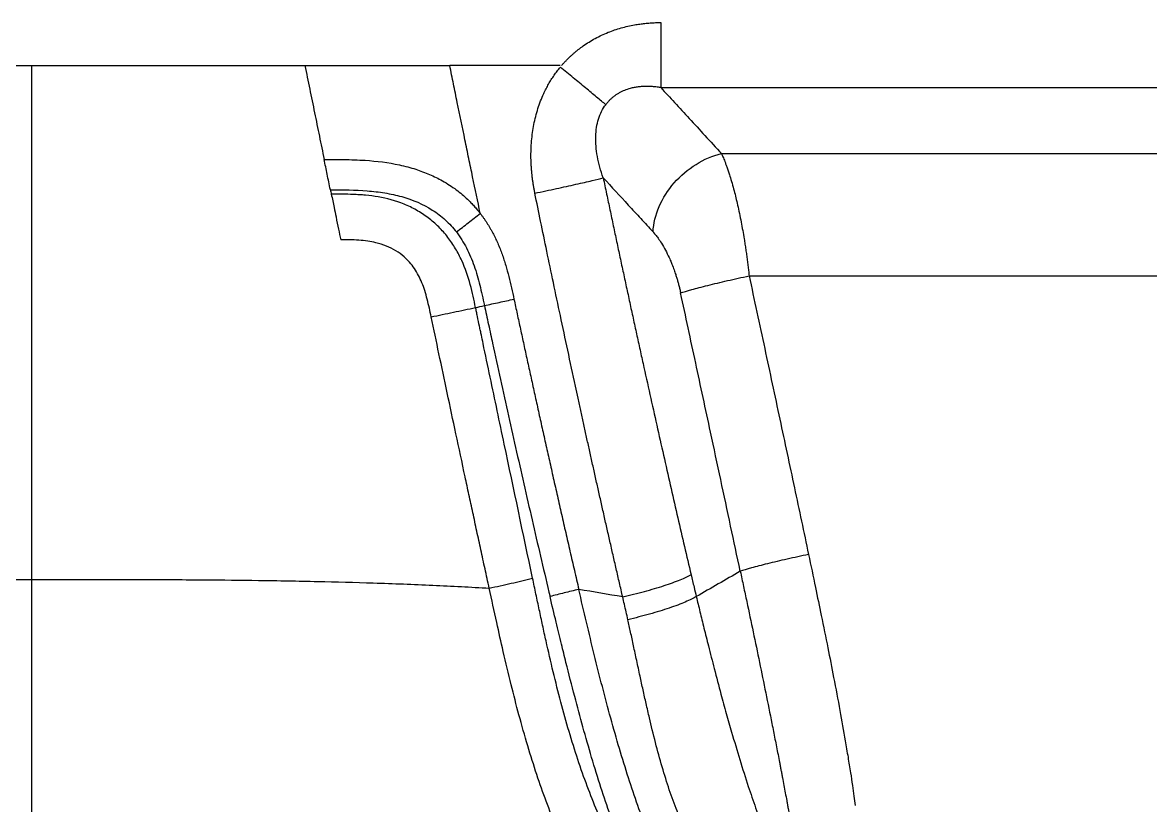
# Model space of a CAD drawing. Extents: x 0 to 84, y -21 to 126.
# Drawn here: x 43.5 to 50.96, y 70.31 to 75.48 of the extents above; entities that cross this region are included whole.
import ezdxf

# ---------------------------------------------------------------- set-up
doc = ezdxf.new("R2010")
doc.units = 0
doc.header["$MEASUREMENT"] = 0
doc.layers.add('1', color=4, linetype='Continuous')

# ---------------------------------------------------------------- blocks, each defined once
blk = doc.blocks.new('PRODIGY')
at = {"layer": '1', "color": 3, "linetype": 'Continuous', "lineweight": 25}
for p, q in [((41.7543, 75.195), (43.5626, 75.195)), ((43.5626, 75.195), (45.3709, 75.195)), ((45.3709, 75.195), (46.3282, 75.195)), ((47.0575, 75.195), (46.3282, 75.195)), ((47.7234, 75.0497), (77.8486, 75.0497)), ((48.1245, 74.6137), (69.8694, 74.6137)), ((48.307, 73.8064), (68.739, 73.8064))]:
    blk.add_line(p, q, dxfattribs=at)
for points, knots in [([(47.0673, 75.195), (47.0711, 75.1994), (47.0788, 75.2083), (47.0907, 75.2213), (47.1028, 75.234), (47.1152, 75.2464), (47.1279, 75.2585), (47.1409, 75.2703), (47.1541, 75.2818), (47.1676, 75.293), (47.1814, 75.304), (47.1954, 75.3146), (47.2304, 75.3399), (47.2892, 75.3765), (47.3738, 75.416), (47.4613, 75.4458), (47.5316, 75.4618), (47.5844, 75.4702), (47.6186, 75.4744), (47.6532, 75.4773), (47.6882, 75.4792), (47.7116, 75.4794), (47.7234, 75.4795)], [0, 0, 0, 0, 0.023886, 0.047719, 0.071511, 0.095274, 0.11902, 0.142762, 0.166511, 0.19028, 0.214082, 0.237927, 0.261829, 0.389695, 0.518531, 0.640438, 0.764662, 0.811056, 0.857728, 0.904737, 0.952142, 1, 1, 1, 1]), ([(47.7234, 75.4795), (47.7234, 75.4352), (47.7234, 75.3902), (47.7234, 75.3035), (47.7234, 75.2619), (47.7234, 75.1862), (47.7234, 75.1521), (47.7234, 75.0937), (47.7234, 75.0693), (47.7234, 75.0497)], [0, 0, 0, 0, 0.25, 0.25, 0.5, 0.5, 0.75, 0.75, 1, 1, 1, 1]), ([(45.3709, 75.195), (45.3813, 75.1439), (45.3918, 75.0925), (45.4131, 74.9885), (45.4239, 74.936), (45.4453, 74.8315), (45.4559, 74.7798), (45.4769, 74.6773), (45.4874, 74.6263), (45.4979, 74.5751)], [0, 0, 0, 0, 0.25, 0.25, 0.5, 0.5, 0.75, 0.75, 1, 1, 1, 1]), ([(46.5301, 74.2183), (46.5132, 74.2988), (46.4964, 74.3793), (46.4712, 74.5003), (46.4627, 74.5408), (46.4458, 74.6222), (46.4373, 74.6632), (46.4119, 74.7866), (46.3948, 74.8695), (46.3696, 74.9925), (46.3612, 75.0333), (46.3446, 75.1144), (46.3364, 75.1547), (46.3282, 75.195)], [0, 0, 0, 0, 0.25, 0.25, 0.375, 0.375, 0.5, 0.5, 0.75, 0.75, 0.875, 0.875, 1, 1, 1, 1]), ([(46.891, 74.3525), (46.8894, 74.3603), (46.8863, 74.3759), (46.8822, 74.3992), (46.8785, 74.4226), (46.8753, 74.4459), (46.8725, 74.4691), (46.8702, 74.4923), (46.8683, 74.5154), (46.8668, 74.5385), (46.8658, 74.5614), (46.8645, 74.6146), (46.8672, 74.697), (46.8824, 74.8068), (46.9092, 74.9117), (46.9392, 74.9893), (46.9649, 75.0421), (46.9815, 75.0729), (46.9992, 75.1026), (47.0181, 75.1313), (47.038, 75.1591), (47.0523, 75.1768), (47.0594, 75.1857)], [0, 0, 0, 0, 0.027141, 0.054149, 0.081029, 0.107783, 0.134417, 0.160933, 0.187336, 0.213629, 0.239816, 0.265902, 0.395207, 0.520646, 0.643571, 0.764032, 0.80419, 0.8439, 0.883248, 0.922322, 0.96121, 1, 1, 1, 1]), ([(47.3596, 74.9371), (47.3417, 74.952), (47.3212, 74.9689), (47.2762, 75.0061), (47.2518, 75.0264), (47.2, 75.0692), (47.1728, 75.0918), (47.1168, 75.1382), (47.0881, 75.1619), (47.0594, 75.1857)], [0, 0, 0, 0, 0.25, 0.25, 0.5, 0.5, 0.75, 0.75, 1, 1, 1, 1]), ([(47.7234, 75.0497), (47.718, 75.0506), (47.7073, 75.0523), (47.6913, 75.0543), (47.6756, 75.0558), (47.6601, 75.0569), (47.645, 75.0576), (47.63, 75.0578), (47.6154, 75.0576), (47.6011, 75.057), (47.587, 75.0559), (47.5732, 75.0544), (47.5598, 75.0524), (47.5467, 75.0501), (47.5338, 75.0474), (47.5124, 75.042), (47.4832, 75.0323), (47.4532, 75.018), (47.4307, 75.0043), (47.4146, 74.9929), (47.3993, 74.9805), (47.3851, 74.967), (47.3717, 74.9526), (47.3637, 74.9423), (47.3596, 74.9371)], [0, 0, 0, 0, 0.041789, 0.082722, 0.122812, 0.162077, 0.20053, 0.238191, 0.275076, 0.311206, 0.346601, 0.381282, 0.415274, 0.4486, 0.481287, 0.513362, 0.613496, 0.709832, 0.758793, 0.80726, 0.855423, 0.903472, 0.9516, 1, 1, 1, 1]), ([(47.7234, 75.0497), (47.7537, 75.0169), (47.8165, 74.9491), (47.9136, 74.8436), (48.017, 74.7311), (48.088, 74.6536), (48.1245, 74.6137)], [0, 0, 0, 0, 0.225565, 0.467419, 0.725564, 1, 1, 1, 1]), ([(47.3427, 74.4535), (47.3255, 74.5017), (47.3124, 74.5493), (47.2958, 74.641), (47.2922, 74.6852), (47.2947, 74.7682), (47.3009, 74.807), (47.323, 74.8775), (47.3389, 74.9093), (47.3596, 74.9371)], [0, 0, 0, 0, 0.25, 0.25, 0.5, 0.5, 0.75, 0.75, 1, 1, 1, 1]), ([(45.4979, 74.5751), (45.5415, 74.5752), (45.632, 74.5753), (45.7989, 74.5701), (45.9587, 74.5506), (46.0995, 74.5132), (46.1945, 74.4779), (46.2687, 74.4413), (46.3273, 74.4058), (46.3705, 74.3757), (46.41, 74.3444), (46.4419, 74.3158), (46.4683, 74.2898), (46.4899, 74.2667), (46.5106, 74.243), (46.5236, 74.2265), (46.5301, 74.2183)], [0, 0, 0, 0, 0.114902, 0.238965, 0.440635, 0.538036, 0.623102, 0.707705, 0.755924, 0.803871, 0.846606, 0.888926, 0.916849, 0.944624, 0.97232, 1, 1, 1, 1]), ([(45.5392, 74.3752), (45.5322, 74.4092), (45.5184, 74.4758), (45.5047, 74.5425), (45.4979, 74.5751)], [0, 0, 0, 0, 0.510615, 1, 1, 1, 1]), ([(47.6722, 74.096), (47.6749, 74.1512), (47.6886, 74.2085), (47.7364, 74.3192), (47.7703, 74.3726), (47.8535, 74.4678), (47.9028, 74.5096), (48.0095, 74.5757), (48.067, 74.6), (48.1245, 74.6137)], [0, 0, 0, 0, 0.25, 0.25, 0.5, 0.5, 0.75, 0.75, 1, 1, 1, 1]), ([(48.1245, 74.6137), (48.126, 74.6104), (48.1292, 74.6033), (48.1344, 74.5914), (48.1403, 74.5772), (48.1469, 74.5607), (48.1542, 74.5415), (48.1622, 74.5192), (48.1709, 74.4937), (48.1867, 74.4452), (48.2072, 74.3736), (48.2322, 74.2713), (48.2544, 74.1649), (48.2701, 74.0764), (48.2798, 74.0151), (48.2851, 73.9799), (48.2901, 73.9448), (48.2948, 73.9098), (48.2991, 73.8751), (48.3032, 73.8406), (48.3058, 73.8177), (48.307, 73.8064)], [0, 0, 0, 0, 0.01966, 0.042471, 0.068505, 0.09784, 0.130561, 0.166755, 0.206512, 0.24992, 0.383789, 0.499583, 0.629551, 0.74944, 0.786557, 0.823267, 0.859549, 0.895381, 0.930745, 0.965623, 1, 1, 1, 1]), ([(46.891, 74.3525), (46.9389, 74.3625), (46.9869, 74.3726), (47.0787, 74.3924), (47.1225, 74.402), (47.2023, 74.4198), (47.2383, 74.4281), (47.2992, 74.4425), (47.3242, 74.4487), (47.3427, 74.4535)], [0, 0, 0, 0, 0.25, 0.25, 0.5, 0.5, 0.75, 0.75, 1, 1, 1, 1]), ([(47.3427, 74.4535), (47.3501, 74.418), (47.3649, 74.3472), (47.3872, 74.2416), (47.4093, 74.1369), (47.4314, 74.0328), (47.4535, 73.929), (47.4758, 73.8251), (47.4982, 73.7212), (47.5207, 73.6172), (47.5433, 73.5131), (47.566, 73.409), (47.5889, 73.3047), (47.6192, 73.1671), (47.6569, 72.9971), (47.702, 72.7958), (47.7468, 72.5973), (47.7914, 72.4017), (47.8357, 72.2091), (47.8797, 72.0193), (47.9091, 71.8939), (47.9237, 71.8316)], [0, 0, 0, 0, 0.040487, 0.080572, 0.120255, 0.159688, 0.199115, 0.238583, 0.278094, 0.31765, 0.35725, 0.396896, 0.436587, 0.476324, 0.554193, 0.631046, 0.706881, 0.781696, 0.855489, 0.928257, 1, 1, 1, 1]), ([(47.3427, 74.4535), (47.398, 74.3938), (47.4533, 74.334), (47.5223, 74.2592), (47.536, 74.2442), (47.5636, 74.2143), (47.5774, 74.1993), (47.6045, 74.1698), (47.6178, 74.1553), (47.6448, 74.1259), (47.6584, 74.111), (47.6722, 74.096)], [0, 0, 0, 0, 0.5, 0.5, 0.625, 0.625, 0.75, 0.75, 0.875, 0.875, 1, 1, 1, 1]), ([(45.5392, 74.3752), (45.6227, 74.3751), (45.7038, 74.3743), (45.822, 74.3648), (45.8608, 74.3603), (45.937, 74.3477), (45.9744, 74.3396), (46.0836, 74.3089), (46.1521, 74.2798), (46.2436, 74.2214), (46.2723, 74.1996), (46.3254, 74.1512), (46.3498, 74.1246), (46.3719, 74.096)], [0, 0, 0, 0, 0.25, 0.25, 0.375, 0.375, 0.5, 0.5, 0.75, 0.75, 0.875, 0.875, 1, 1, 1, 1]), ([(45.5454, 74.3452), (45.5514, 74.3161), (45.5618, 74.2661), (45.5721, 74.2161), (45.5764, 74.1952)], [0, 0, 0, 0, 0.581811, 1, 1, 1, 1]), ([(46.4989, 73.597), (46.4889, 73.6448), (46.4781, 73.696), (46.4494, 73.8007), (46.4314, 73.8544), (46.3952, 73.9337), (46.3817, 73.96), (46.3512, 74.0114), (46.3343, 74.0365), (46.2971, 74.0847), (46.2769, 74.1078), (46.2333, 74.1511), (46.2099, 74.1714), (46.1608, 74.2085), (46.135, 74.2253), (46.0816, 74.2553), (46.0541, 74.2685), (45.9703, 74.3026), (45.9126, 74.3179), (45.8274, 74.3327), (45.7993, 74.3362), (45.7578, 74.34), (45.744, 74.3411), (45.7171, 74.3427), (45.704, 74.3433), (45.6658, 74.3447), (45.6418, 74.345), (45.6059, 74.3451), (45.594, 74.3452), (45.5698, 74.3452), (45.5576, 74.3452), (45.5454, 74.3452)], [0, 0, 0, 0, 0.125, 0.125, 0.25, 0.25, 0.3125, 0.3125, 0.375, 0.375, 0.4375, 0.4375, 0.5, 0.5, 0.5625, 0.5625, 0.625, 0.625, 0.75, 0.75, 0.8125, 0.8125, 0.84375, 0.84375, 0.875, 0.875, 0.9375, 0.9375, 0.96875, 0.96875, 1, 1, 1, 1]), ([(47.4717, 71.6846), (47.4645, 71.7157), (47.4501, 71.7777), (47.4288, 71.8702), (47.4077, 71.962), (47.3869, 72.053), (47.3664, 72.1431), (47.3462, 72.2325), (47.3263, 72.321), (47.3066, 72.4087), (47.2872, 72.4955), (47.2681, 72.5814), (47.2492, 72.6664), (47.2307, 72.7505), (47.2124, 72.8337), (47.1944, 72.916), (47.1767, 72.9973), (47.1478, 73.1303), (47.1086, 73.3122), (47.06, 73.5401), (47.014, 73.758), (46.9706, 73.9657), (46.9299, 74.1627), (46.9037, 74.2905), (46.891, 74.3525)], [0, 0, 0, 0, 0.03525, 0.070186, 0.104804, 0.139101, 0.173071, 0.20671, 0.240014, 0.27298, 0.305602, 0.337877, 0.369799, 0.401366, 0.432571, 0.463412, 0.493883, 0.523981, 0.612882, 0.698113, 0.779556, 0.857096, 0.930616, 1, 1, 1, 1]), ([(45.5764, 74.1952), (45.582, 74.1682), (45.5924, 74.1182), (45.6028, 74.0683), (45.6076, 74.0452)], [0, 0, 0, 0, 0.5396092, 1, 1, 1, 1]), ([(46.3719, 74.096), (46.3983, 74.1164), (46.4247, 74.1368), (46.4774, 74.1775), (46.5038, 74.1979), (46.5301, 74.2183)], [0, 0, 0, 0, 0.5, 0.5, 1, 1, 1, 1]), ([(46.5301, 74.2183), (46.5339, 74.2133), (46.5415, 74.2033), (46.5525, 74.188), (46.5633, 74.1724), (46.5738, 74.1564), (46.584, 74.1401), (46.5939, 74.1235), (46.6036, 74.1065), (46.6217, 74.073), (46.6467, 74.0209), (46.6701, 73.9615), (46.6869, 73.9124), (46.7022, 73.8635), (46.7191, 73.8014), (46.7366, 73.7267), (46.7474, 73.6768), (46.7528, 73.6519)], [0, 0, 0, 0, 0.030528, 0.06122, 0.092096, 0.123174, 0.154475, 0.186016, 0.217818, 0.249899, 0.371736, 0.499808, 0.561372, 0.625228, 0.750406, 0.875411, 1, 1, 1, 1]), ([(46.2057, 73.5352), (46.2016, 73.5544), (46.1935, 73.5932), (46.1798, 73.6515), (46.1639, 73.7074), (46.139, 73.7769), (46.1065, 73.8409), (46.0638, 73.8968), (46.0237, 73.9373), (45.9729, 73.9745), (45.9098, 74.0054), (45.8466, 74.0248), (45.7849, 74.0361), (45.7272, 74.0422), (45.6784, 74.0444), (45.6387, 74.0451), (45.6186, 74.0452), (45.6076, 74.0452)], [0, 0, 0, 0, 0.066278, 0.134088, 0.202258, 0.262584, 0.383559, 0.442555, 0.49973, 0.575791, 0.653872, 0.73623, 0.797988, 0.865718, 0.93217, 0.962879, 1, 1, 1, 1]), ([(46.3719, 74.096), (46.3971, 74.0634), (46.4194, 74.0281), (46.4583, 73.953), (46.4749, 73.9133), (46.4966, 73.8513), (46.5033, 73.8303), (46.5157, 73.7879), (46.5214, 73.7666), (46.5322, 73.7232), (46.5373, 73.7012), (46.5474, 73.6561), (46.5524, 73.6331), (46.5574, 73.6097)], [0, 0, 0, 0, 0.25, 0.25, 0.5, 0.5, 0.625, 0.625, 0.75, 0.75, 0.875, 0.875, 1, 1, 1, 1]), ([(47.6722, 74.096), (47.6738, 74.0942), (47.6791, 74.0883), (47.6902, 74.0753), (47.7071, 74.0531), (47.7294, 74.02), (47.7541, 73.9771), (47.7733, 73.9382), (47.7872, 73.9067), (47.7984, 73.88), (47.8103, 73.8484), (47.8209, 73.8173), (47.8292, 73.791), (47.8362, 73.7669), (47.8428, 73.7425), (47.849, 73.7178), (47.8526, 73.7012), (47.8545, 73.6929)], [0, 0, 0, 0, 0.02205, 0.071994, 0.149697, 0.25489, 0.38294, 0.506939, 0.546913, 0.606741, 0.690278, 0.755275, 0.80451, 0.853594, 0.902533, 0.951332, 1, 1, 1, 1]), ([(47.8545, 73.6929), (47.8727, 73.6992), (47.8975, 73.7068), (47.9584, 73.7239), (47.9944, 73.7334), (48.0744, 73.7534), (48.1184, 73.764), (48.2106, 73.7853), (48.2588, 73.796), (48.307, 73.8064)], [0, 0, 0, 0, 0.25, 0.25, 0.5, 0.5, 0.75, 0.75, 1, 1, 1, 1]), ([(48.307, 73.8064), (48.3414, 73.6463), (48.4093, 73.3306), (48.5092, 72.8637), (48.6058, 72.4101), (48.6689, 72.1122), (48.6999, 71.9655)], [0, 0, 0, 0, 0.260976, 0.514635, 0.760976, 1, 1, 1, 1]), ([(48.2488, 71.8543), (48.2275, 71.954), (48.1844, 72.1558), (48.1189, 72.4621), (48.0419, 72.8211), (47.9536, 73.2322), (47.8877, 73.5387), (47.8545, 73.6929)], [0, 0, 0, 0, 0.162619, 0.329236, 0.499826, 0.748387, 1, 1, 1, 1]), ([(46.2057, 73.5352), (46.2301, 73.5403), (46.2546, 73.5455), (46.3035, 73.5557), (46.3279, 73.5609), (46.4012, 73.5763), (46.4501, 73.5866), (46.4989, 73.597)], [0, 0, 0, 0, 0.25, 0.25, 0.5, 0.5, 1, 1, 1, 1]), ([(46.8759, 71.8079), (46.8136, 72.1028), (46.7512, 72.3981), (46.6577, 72.8414), (46.6265, 72.9893), (46.5799, 73.2111), (46.5643, 73.2851), (46.5449, 73.3775), (46.541, 73.396), (46.5352, 73.4238), (46.5333, 73.433), (46.5292, 73.4523), (46.5271, 73.4625), (46.5204, 73.4942), (46.5156, 73.517), (46.509, 73.5489), (46.5069, 73.5591), (46.5028, 73.5785), (46.5009, 73.5877), (46.4989, 73.597)], [0, 0, 0, 0, 0.5, 0.5, 0.75, 0.75, 0.875, 0.875, 0.90625, 0.90625, 0.921875, 0.921875, 0.9375, 0.9375, 0.96875, 0.96875, 0.984375, 0.984375, 1, 1, 1, 1]), ([(46.5574, 73.6097), (46.59, 73.6168), (46.6225, 73.6238), (46.6876, 73.6379), (46.7202, 73.6449), (46.7528, 73.6519)], [0, 0, 0, 0, 0.5, 0.5, 1, 1, 1, 1]), ([(46.5574, 73.6097), (46.5617, 73.5897), (46.5661, 73.5695), (46.5751, 73.5279), (46.5797, 73.5064), (46.589, 73.4636), (46.5936, 73.4423), (46.6026, 73.4009), (46.6069, 73.3809), (46.6287, 73.2809), (46.6462, 73.2009), (46.699, 72.9611), (46.7345, 72.8013), (46.8064, 72.4822), (46.8428, 72.3228), (46.8979, 72.0841), (46.9164, 72.0046), (46.9536, 71.8456), (46.9723, 71.7663), (46.9911, 71.6869)], [0, 0, 0, 0, 0.03125, 0.03125, 0.0625, 0.0625, 0.09375, 0.09375, 0.125, 0.125, 0.25, 0.25, 0.5, 0.5, 0.75, 0.75, 0.875, 0.875, 1, 1, 1, 1]), ([(46.7528, 73.6519), (46.7598, 73.6193), (46.774, 73.5535), (46.7955, 73.4538), (46.8176, 73.3521), (46.8402, 73.2484), (46.8634, 73.1427), (46.887, 73.0352), (46.9112, 72.9257), (46.9358, 72.8144), (46.961, 72.7012), (46.9868, 72.5863), (47.013, 72.4696), (47.0397, 72.3511), (47.067, 72.2309), (47.0948, 72.1091), (47.1231, 71.9856), (47.1519, 71.8604), (47.1714, 71.7766), (47.1812, 71.7343)], [0, 0, 0, 0, 0.050718, 0.102511, 0.155365, 0.209269, 0.264211, 0.320179, 0.37716, 0.435142, 0.494113, 0.554061, 0.614972, 0.676836, 0.739639, 0.80337, 0.868015, 0.933562, 1, 1, 1, 1]), ([(46.589, 71.7428), (46.5798, 71.7854), (46.5614, 71.8698), (46.5341, 71.9955), (46.5073, 72.1192), (46.4811, 72.2408), (46.4553, 72.3604), (46.418, 72.5342), (46.37, 72.7585), (46.3123, 73.0296), (46.2578, 73.2869), (46.2227, 73.454), (46.2057, 73.5352)], [0, 0, 0, 0, 0.071356, 0.141574, 0.210646, 0.278562, 0.345313, 0.410891, 0.569636, 0.720783, 0.864257, 1, 1, 1, 1]), ([(48.6999, 71.9655), (48.6521, 71.9554), (48.6042, 71.9449), (48.5126, 71.9241), (48.4689, 71.9138), (48.3892, 71.8942), (48.3533, 71.8849), (48.2924, 71.8681), (48.2673, 71.8606), (48.2488, 71.8543)], [0, 0, 0, 0, 0.25, 0.25, 0.5, 0.5, 0.75, 0.75, 1, 1, 1, 1]), ([(48.6999, 71.9655), (48.7152, 71.8928), (48.7436, 71.7582), (48.7862, 71.5526), (48.8264, 71.3544), (48.8676, 71.1453), (48.9063, 70.9406), (48.9376, 70.765), (48.9607, 70.6279), (48.9765, 70.5297), (48.9896, 70.4437), (49.0001, 70.3719), (49.0058, 70.3276), (49.0085, 70.3073)], [0, 0, 0, 0, 0.132035, 0.244692, 0.373281, 0.491707, 0.623696, 0.743823, 0.808922, 0.870864, 0.920633, 0.963677, 1, 1, 1, 1]), ([(40.5362, 71.7428), (40.5666, 71.7446), (40.628, 71.7482), (40.7206, 71.7532), (40.8145, 71.7579), (40.9096, 71.7623), (41.006, 71.7665), (41.1037, 71.7704), (41.2027, 71.7741), (41.3914, 71.7804), (41.6779, 71.7881), (42.049, 71.7946), (42.4308, 71.7985), (42.8066, 71.8003), (43.1032, 71.8007), (43.3525, 71.8007), (43.477, 71.8007), (43.5626, 71.8007)], [0, 0, 0, 0, 0.0302264, 0.0608647, 0.0919156, 0.1233792, 0.1552561, 0.1875465, 0.2202509, 0.2533695, 0.3746818, 0.504235, 0.6211974, 0.7529581, 0.8766625, 0.9151201, 1, 1, 1, 1]), ([(43.5626, 71.8007), (43.6483, 71.8007), (43.7727, 71.8007), (44.022, 71.8007), (44.3187, 71.8003), (44.6945, 71.7985), (45.0762, 71.7946), (45.4474, 71.7881), (45.7668, 71.7795), (46.0203, 71.7706), (46.2144, 71.7625), (46.4034, 71.7535), (46.5277, 71.7464), (46.589, 71.7428)], [0, 0, 0, 0, 0.084877, 0.123338, 0.247042, 0.378802, 0.495765, 0.625318, 0.746631, 0.812453, 0.876621, 0.939135, 1, 1, 1, 1]), ([(43.5626, 71.8007), (43.5626, 71.6653), (43.5626, 71.5301), (43.5626, 71.2647), (43.5626, 71.1346), (43.5626, 70.8836), (43.5626, 70.7627), (43.5626, 70.5332), (43.5626, 70.4246), (43.5626, 70.2217), (43.5626, 70.1274), (43.5626, 69.9542), (43.5626, 69.8753), (43.5626, 69.7332), (43.5626, 69.6699), (43.5626, 69.558), (43.5626, 69.5094), (43.5626, 69.4672)], [0, 0, 0, 0, 0.125, 0.125, 0.25, 0.25, 0.375, 0.375, 0.5, 0.5, 0.625, 0.625, 0.75, 0.75, 0.875, 0.875, 1, 1, 1, 1]), ([(46.589, 71.7428), (46.6137, 71.7482), (46.6381, 71.7535), (46.6866, 71.7642), (46.7106, 71.7695), (46.7582, 71.7803), (46.7818, 71.7858), (46.8288, 71.7967), (46.8523, 71.8023), (46.8759, 71.8079)], [0, 0, 0, 0, 0.25, 0.25, 0.5, 0.5, 0.75, 0.75, 1, 1, 1, 1]), ([(47.8151, 69.3738), (47.7768, 69.4208), (47.7371, 69.4733), (47.6551, 69.5913), (47.6128, 69.6569), (47.526, 69.8038), (47.4815, 69.885), (47.3917, 70.0645), (47.3464, 70.1627), (47.2802, 70.3222), (47.2584, 70.3774), (47.2159, 70.4915), (47.1951, 70.5504), (47.1549, 70.6714), (47.1354, 70.7335), (47.0979, 70.8601), (47.0799, 70.9248), (47.0277, 71.1216), (46.9956, 71.2568), (46.9572, 71.4285), (46.9496, 71.463), (46.9346, 71.532), (46.9272, 71.5662), (46.9126, 71.6346), (46.9053, 71.6687), (46.8907, 71.7378), (46.8833, 71.7728), (46.8759, 71.8079)], [0, 0, 0, 0, 0.125, 0.125, 0.25, 0.25, 0.375, 0.375, 0.5, 0.5, 0.5625, 0.5625, 0.625, 0.625, 0.6875, 0.6875, 0.75, 0.75, 0.875, 0.875, 0.90625, 0.90625, 0.9375, 0.9375, 0.96875, 0.96875, 1, 1, 1, 1]), ([(47.4717, 71.6846), (47.52, 71.6959), (47.5683, 71.7082), (47.6607, 71.7336), (47.7048, 71.7467), (47.7848, 71.7727), (47.8207, 71.7856), (47.8813, 71.8099), (47.9059, 71.8214), (47.9237, 71.8316)], [0, 0, 0, 0, 0.25, 0.25, 0.5, 0.5, 0.75, 0.75, 1, 1, 1, 1]), ([(47.9237, 71.8316), (47.9302, 71.8042), (47.9416, 71.7559), (47.9531, 71.7076), (47.9581, 71.6867)], [0, 0, 0, 0, 0.566861, 1, 1, 1, 1]), ([(48.2488, 71.8543), (48.256, 71.8209), (48.2631, 71.7876), (48.2773, 71.721), (48.2844, 71.6876), (48.3057, 71.5871), (48.3198, 71.5201), (48.362, 71.3193), (48.3898, 71.1854), (48.4308, 70.9834), (48.4444, 70.9161), (48.4647, 70.814), (48.4715, 70.7798), (48.4849, 70.7114), (48.4916, 70.6773), (48.5015, 70.6263), (48.5047, 70.6094), (48.5096, 70.584), (48.5112, 70.5755), (48.5145, 70.5586), (48.5161, 70.5499), (48.5194, 70.5328), (48.521, 70.5244), (48.5242, 70.5075), (48.5258, 70.499), (48.5306, 70.4737), (48.5338, 70.4568), (48.5433, 70.4063), (48.5495, 70.3728), (48.5564, 70.3352), (48.5572, 70.3311), (48.5585, 70.324), (48.5589, 70.3215), (48.5598, 70.3167), (48.5602, 70.3145), (48.5613, 70.3082), (48.5621, 70.3041), (48.5635, 70.2959), (48.5642, 70.2918), (48.5677, 70.2715), (48.5702, 70.2555), (48.5726, 70.2397)], [0, 0, 0, 0, 0.0625, 0.0625, 0.125, 0.125, 0.25, 0.25, 0.5, 0.5, 0.625, 0.625, 0.6875, 0.6875, 0.75, 0.75, 0.78125, 0.78125, 0.796875, 0.796875, 0.8125, 0.8125, 0.828125, 0.828125, 0.84375, 0.84375, 0.875, 0.875, 0.9375, 0.9375, 0.945313, 0.945313, 0.949219, 0.949219, 0.953125, 0.953125, 0.960938, 0.960938, 0.96875, 0.96875, 1, 1, 1, 1]), ([(47.5312, 69.3306), (47.5277, 69.3345), (47.5205, 69.3425), (47.5093, 69.3551), (47.4977, 69.3685), (47.4854, 69.3829), (47.4727, 69.3983), (47.4593, 69.4147), (47.4455, 69.4322), (47.4311, 69.4508), (47.4124, 69.4754), (47.3874, 69.5095), (47.3537, 69.5576), (47.3216, 69.606), (47.2777, 69.6754), (47.228, 69.7594), (47.1618, 69.8827), (47.098, 70.0136), (47.0311, 70.1659), (46.9666, 70.3295), (46.9029, 70.5102), (46.8425, 70.7017), (46.786, 70.9014), (46.7325, 71.1098), (46.684, 71.3141), (46.6361, 71.5272), (46.6056, 71.6672), (46.589, 71.7428)], [0, 0, 0, 0, 0.0117467, 0.0240079, 0.0367783, 0.0500517, 0.0638211, 0.0780789, 0.0928162, 0.1080238, 0.1236913, 0.1512035, 0.1856973, 0.2268751, 0.247796, 0.31613, 0.3721898, 0.4379244, 0.4971954, 0.5618718, 0.6232974, 0.6861162, 0.7499342, 0.8106167, 0.876058, 0.932992, 1, 1, 1, 1]), ([(47.1812, 71.7343), (47.1647, 71.7306), (47.1485, 71.7269), (47.1163, 71.7193), (47.1004, 71.7155), (47.0688, 71.7076), (47.0532, 71.7036), (47.0222, 71.6954), (47.0067, 71.6911), (46.9911, 71.6869)], [0, 0, 0, 0, 0.25, 0.25, 0.5, 0.5, 0.75, 0.75, 1, 1, 1, 1]), ([(48.1203, 69.2665), (48.1113, 69.2774), (48.1022, 69.2888), (48.0836, 69.3123), (48.0743, 69.3244), (48.0553, 69.3495), (48.0458, 69.3624), (48.0267, 69.389), (48.0171, 69.4026), (47.988, 69.4447), (47.9683, 69.4743), (47.9284, 69.5369), (47.9081, 69.57), (47.8465, 69.6754), (47.8044, 69.7539), (47.7406, 69.8867), (47.7193, 69.9334), (47.6766, 70.032), (47.6552, 70.0838), (47.6129, 70.1923), (47.5918, 70.249), (47.5502, 70.3666), (47.5297, 70.4275), (47.4691, 70.6156), (47.4299, 70.7483), (47.3547, 71.0211), (47.3186, 71.1615), (47.2486, 71.4459), (47.2147, 71.5899), (47.1812, 71.7343)], [0, 0, 0, 0, 0.03125, 0.03125, 0.0625, 0.0625, 0.09375, 0.09375, 0.125, 0.125, 0.1875, 0.1875, 0.25, 0.25, 0.375, 0.375, 0.4375, 0.4375, 0.5, 0.5, 0.5625, 0.5625, 0.625, 0.625, 0.75, 0.75, 0.875, 0.875, 1, 1, 1, 1]), ([(47.9306, 69.259), (47.927, 69.2631), (47.9197, 69.2712), (47.9085, 69.284), (47.8969, 69.2975), (47.8849, 69.3117), (47.8726, 69.3266), (47.86, 69.3423), (47.8469, 69.3589), (47.8335, 69.3762), (47.8043, 69.415), (47.7608, 69.4761), (47.7004, 69.5693), (47.6402, 69.6716), (47.5801, 69.7856), (47.5176, 69.9175), (47.4543, 70.0673), (47.3893, 70.2411), (47.3271, 70.4252), (47.2666, 70.6208), (47.2088, 70.823), (47.1522, 71.033), (47.1052, 71.2167), (47.0646, 71.3807), (47.0294, 71.5257), (47.0045, 71.6306), (46.9911, 71.6869)], [0, 0, 0, 0, 0.012595, 0.025504, 0.038725, 0.052249, 0.06607, 0.080183, 0.094585, 0.109272, 0.124243, 0.189885, 0.248245, 0.312059, 0.372764, 0.428297, 0.497988, 0.56083, 0.623742, 0.687847, 0.749669, 0.809787, 0.875181, 0.910163, 0.951723, 1, 1, 1, 1]), ([(47.5057, 71.5344), (47.5019, 71.5515), (47.4944, 71.5854), (47.483, 71.6355), (47.4754, 71.6684), (47.4717, 71.6846)], [0, 0, 0, 0, 0.3424, 0.675781, 1, 1, 1, 1]), ([(47.9581, 71.6867), (47.9402, 71.6759), (47.9156, 71.6638), (47.855, 71.6383), (47.8191, 71.6249), (47.739, 71.598), (47.6949, 71.5844), (47.6024, 71.5583), (47.5541, 71.5458), (47.5057, 71.5344)], [0, 0, 0, 0, 0.25, 0.25, 0.5, 0.5, 0.75, 0.75, 1, 1, 1, 1]), ([(47.9581, 71.6867), (47.962, 71.6704), (47.9699, 71.6372), (47.9823, 71.5862), (47.9953, 71.533), (48.0089, 71.4777), (48.0232, 71.4204), (48.0456, 71.3311), (48.0781, 71.2047), (48.1177, 71.0557), (48.1561, 70.9158), (48.1974, 70.7707), (48.2454, 70.6088), (48.2983, 70.4419), (48.3417, 70.314), (48.3747, 70.2229), (48.3985, 70.1598), (48.4238, 70.0954), (48.4585, 70.0105), (48.5042, 69.9053), (48.5577, 69.7925), (48.6026, 69.706), (48.6386, 69.6415), (48.662, 69.6015), (48.6825, 69.5676), (48.701, 69.5376), (48.7147, 69.5164), (48.7221, 69.5048)], [0, 0, 0, 0, 0.018805, 0.038483, 0.059027, 0.080428, 0.102674, 0.125756, 0.184652, 0.250821, 0.302108, 0.352159, 0.427013, 0.50234, 0.565413, 0.596729, 0.627085, 0.653875, 0.689142, 0.752218, 0.816236, 0.875713, 0.906196, 0.937969, 0.954266, 0.974953, 1, 1, 1, 1]), ([(48.3587, 69.3593), (48.3552, 69.364), (48.3483, 69.3733), (48.3378, 69.3875), (48.3275, 69.4016), (48.3172, 69.4158), (48.3042, 69.4339), (48.2879, 69.4568), (48.2669, 69.4866), (48.2469, 69.5155), (48.2282, 69.543), (48.2119, 69.567), (48.1956, 69.5912), (48.1793, 69.616), (48.1581, 69.6492), (48.1395, 69.6795), (48.1231, 69.7057), (48.1147, 69.7189), (48.1063, 69.732), (48.0986, 69.7436), (48.0916, 69.754), (48.0852, 69.7641), (48.0778, 69.7758), (48.0692, 69.7899), (48.0562, 69.8114), (48.0406, 69.8377), (48.024, 69.866), (48.0102, 69.8902), (47.9984, 69.9114), (47.986, 69.9343), (47.9678, 69.9684), (47.9428, 70.0166), (47.9132, 70.0772), (47.8845, 70.1399), (47.8475, 70.2258), (47.8037, 70.3388), (47.7548, 70.4848), (47.7092, 70.641), (47.6745, 70.7761), (47.647, 70.8903), (47.6267, 70.9784), (47.6061, 71.0707), (47.5854, 71.1656), (47.5645, 71.263), (47.5437, 71.3599), (47.5243, 71.4496), (47.5117, 71.507), (47.5057, 71.5344)], [0, 0, 0, 0, 0.011589, 0.023, 0.034234, 0.045293, 0.056176, 0.076022, 0.097072, 0.121636, 0.137695, 0.154139, 0.17042, 0.186014, 0.202376, 0.233902, 0.241775, 0.249519, 0.257321, 0.265053, 0.269852, 0.275706, 0.282609, 0.2902, 0.299961, 0.319044, 0.334217, 0.346434, 0.357976, 0.367907, 0.382319, 0.410579, 0.440379, 0.470225, 0.498418, 0.55689, 0.616265, 0.67692, 0.739201, 0.76816, 0.803009, 0.835358, 0.867963, 0.904897, 0.939268, 0.970993, 1, 1, 1, 1])]:
    blk.add_open_spline(points, degree=3, knots=knots, dxfattribs=at)
for points in [[(43.5626, 75.195), (43.5626, 74.5779), (43.5626, 73.3391), (43.5626, 71.8007)], [(45.5392, 74.3752), (45.5413, 74.3652), (45.5433, 74.3552), (45.5454, 74.3452)], [(46.4989, 73.597), (46.5184, 73.6012), (46.5379, 73.6055), (46.5574, 73.6097)], [(48.2488, 71.8543), (48.1519, 71.7984), (48.055, 71.7425), (47.9581, 71.6867)], [(47.4717, 71.6846), (47.3748, 71.7019), (47.278, 71.7184), (47.1812, 71.7343)]]:
    blk.add_open_spline(points, degree=3, dxfattribs=at)

msp = doc.modelspace()

# ---------------------------------------------------------------- block references
at = {"layer": '1'}
msp.add_blockref('PRODIGY', (0, 0), dxfattribs=at)

doc.saveas('drawing.dxf')
